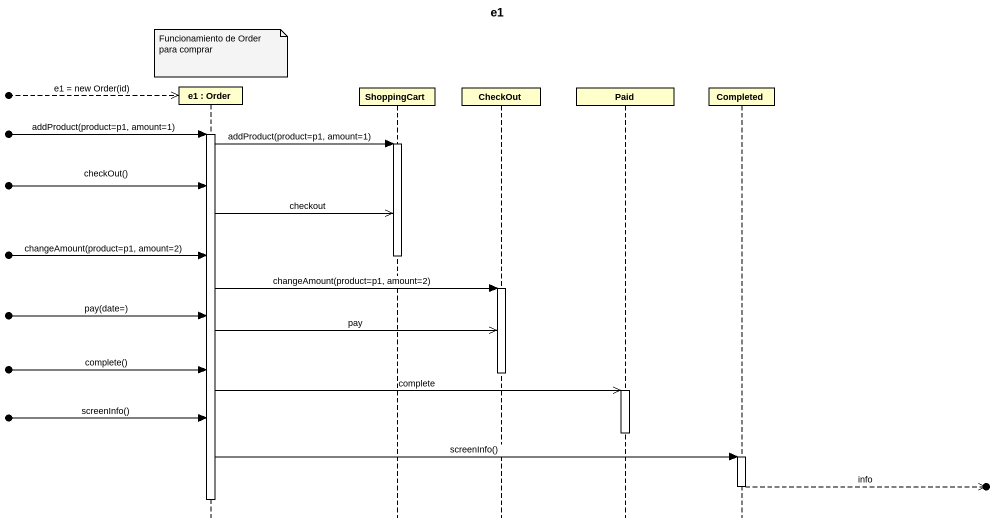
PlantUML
@startuml
title e1
hide footbox
participant "e1 : Order" as e1
participant ShoppingCart
participant CheckOut
participant Paid
participant Completed

note over e1 : Funcionamiento de Order para comprar
[o-->> e1 : e1 = new Order(id)
[o-> e1 : addProduct(product=p1, amount=1)
activate e1
e1 -> ShoppingCart : addProduct(product=p1, amount=1)
activate ShoppingCart
[o-> e1 : checkOut()
e1 ->> ShoppingCart : checkout
[o-> e1 : changeAmount(product=p1, amount=2)
deactivate ShoppingCart
e1 -> CheckOut : changeAmount(product=p1, amount=2)
activate CheckOut
[o-> e1 : pay(date=)
e1 ->> CheckOut : pay
[o-> e1 : complete()
deactivate CheckOut
e1 ->> Paid : complete
activate Paid
[o-> e1 : screenInfo()
deactivate Paid
e1 -> Completed : screenInfo()
activate Completed
Completed -->>o] : info
deactivate Completed
deactivate e1
@enduml
